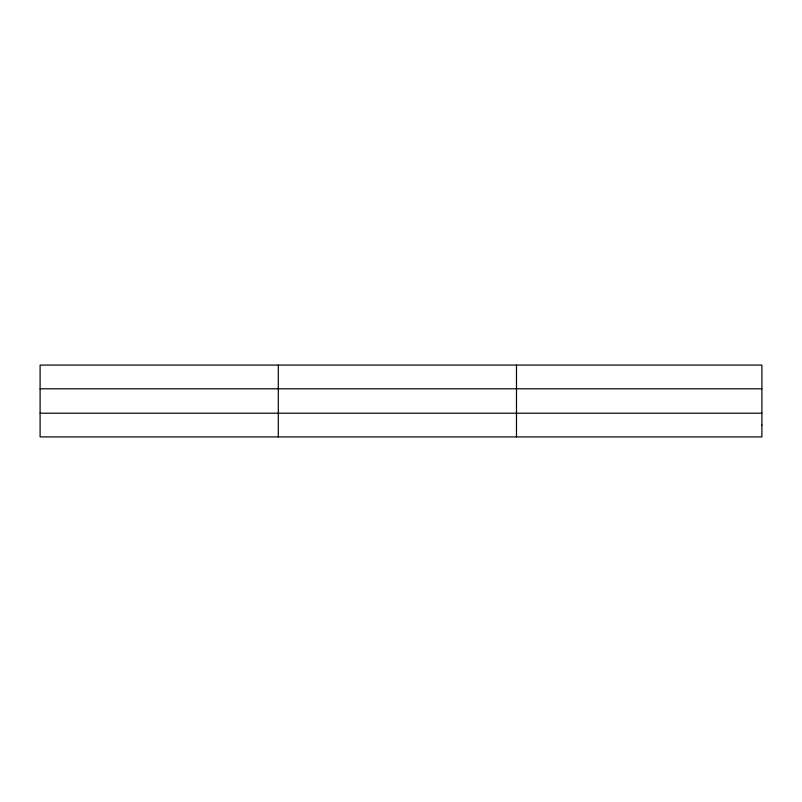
<?xml version="1.0" encoding="UTF-8"?>
<svg xmlns="http://www.w3.org/2000/svg" width="802" height="802" viewBox="0 0 802 802"><rect width="100%" height="100%" fill="white"/><g stroke="black" fill="none" stroke-linecap="round" stroke-linejoin="round"><path stroke-width="1.2" d="M278.294 436.92L278.294 365.08M516.488 436.92L516.488 365.08M40.1 388.79L761.9 388.79M40.1 413.21L761.9 413.21M761.9 425.07L761.9 436.92L40.1 436.92L40.1 365.08L761.9 365.08L761.9 425.07"/></g></svg>
